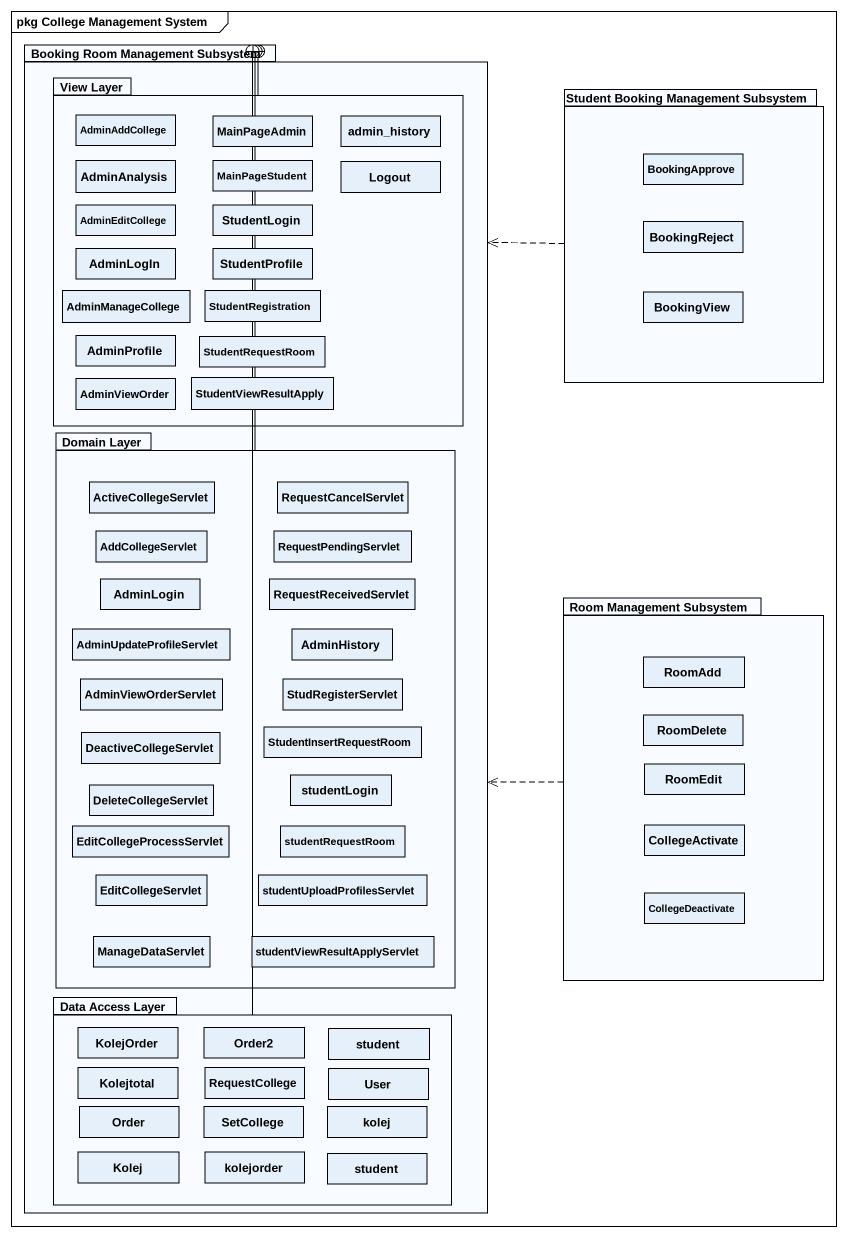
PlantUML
@startuml
mainframe pkg College Management System
hide circle
hide empty members
package "Booking Room Management Subsystem" as Booking_Room_Management {
  package "View Layer" as View_Layer {
    class AdminAddCollege
    class MainPageAdmin
    class admin_history
    class AdminAnalysis
    class MainPageStudent
    class Logout
    class AdminEditCollege
    class StudentLogin
    class AdminLogIn
    class StudentProfile
    class AdminManageCollege
    class StudentRegistration
    class AdminProfile
    class StudentRequestRoom
    class AdminViewOrder
    class StudentViewResultApply
  }
  package "Domain Layer" as Domain_Layer {
    class ActiveCollegeServlet
    class RequestCancelServlet
    class AddCollegeServlet
    class RequestPendingServlet
    class AdminLogin
    class RequestReceivedServlet
    class AdminUpdateProfileServlet
    class AdminHistory
    class AdminViewOrderServlet
    class StudRegisterServlet
    class DeactiveCollegeServlet
    class StudentInsertRequestRoom
    class DeleteCollegeServlet
    class studentLogin
    class EditCollegeProcessServlet
    class studentRequestRoom
    class EditCollegeServlet
    class studentUploadProfilesServlet
    class ManageDataServlet
    class "studentViewResultApplyServlet" as studentViewResultApplyServle
  }
  package "Data Access Layer" as Data_Access_Layer {
    class Kolejtotal
    class KolejOrder
    class Order2
    class RequestCollege
    class User
    class student
    class Order
    class SetCollege
    class kolej
    class Kolej
    class kolejorder
    class "student" as student_2
  }
}
package "Student Booking Management Subsystem" as Student_Booking_Management {
  class BookingApprove
  class BookingReject
  class BookingView
}
package "Room Management Subsystem" as Room_Management_Subsystem {
  class RoomAdd
  class RoomDelete
  class RoomEdit
  class CollegeActivate
  class CollegeDeactivate
}
View_Layer --+ Booking_Room_Management
Student_Booking_Management ..> Booking_Room_Management
Domain_Layer -up-+ Booking_Room_Management
Room_Management_Subsystem .left.> Booking_Room_Management
Data_Access_Layer -up-+ Booking_Room_Management
@enduml
